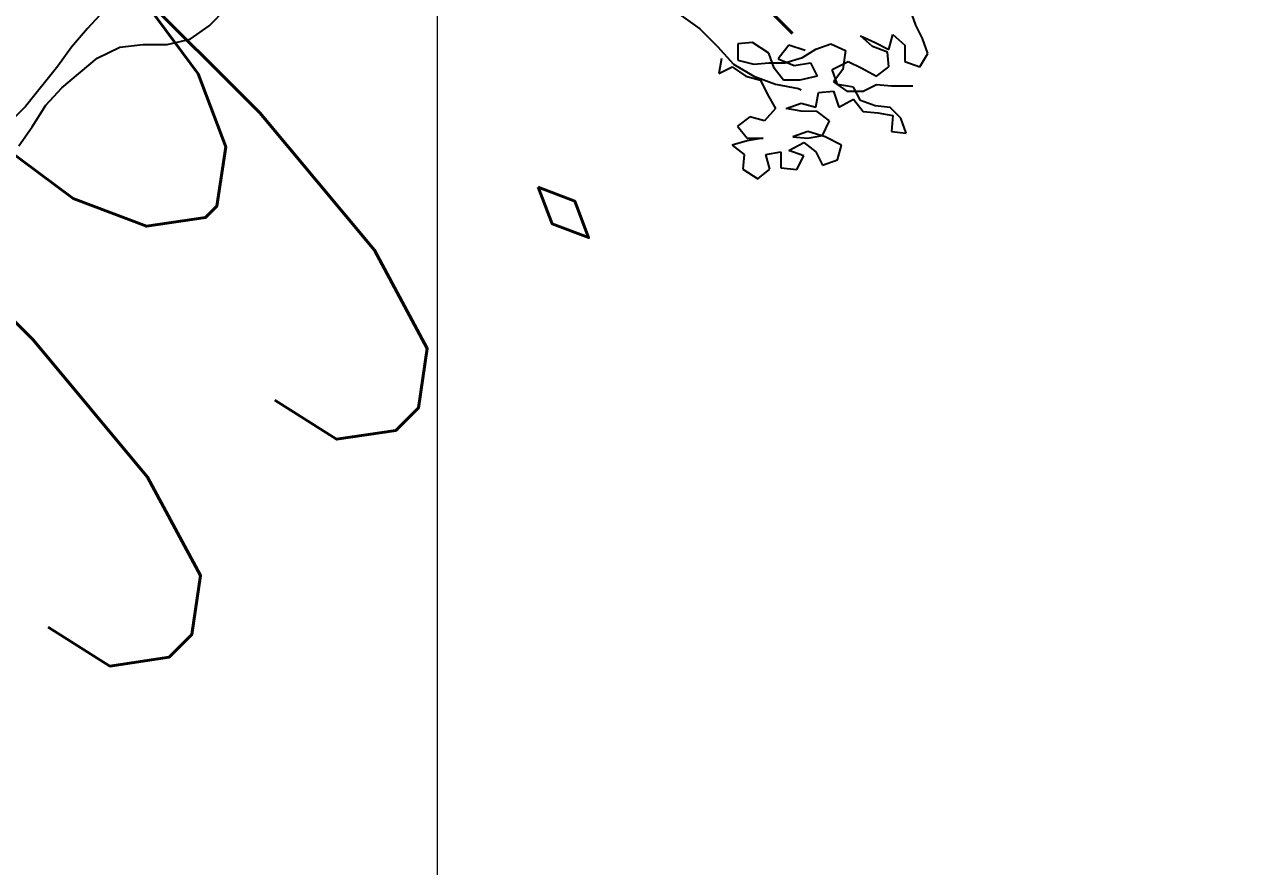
# Model space of a CAD drawing. Header units: millimetres. Extents: x 684983 to 685377, y 990360 to 990509.
# Drawn here: x 685001.572 to 685002.876, y 990435.031 to 990435.931 of the extents above; entities that cross this region are included whole.
import ezdxf

# ---------------------------------------------------------------- set-up
doc = ezdxf.new("R2010")
doc.units = ezdxf.units.MM
doc.layers.add('grid', color=8, linetype='Continuous', lineweight=9)
doc.layers.add('GRID LEVELS', color=7, linetype='Continuous', lineweight=13)
doc.layers.add('TEAK', color=7, linetype='Continuous')
doc.styles.get("Standard").update_dxf_attribs({"font": 'RomanS'})

# ---------------------------------------------------------------- blocks, each defined once
blk = doc.blocks.new('A$C25655A80')
for p, q in [((0.17695, 1.1236), (0.1654, 1.11111)), ((0.25192, 1.11296), (0.26443, 1.12544)), ((0.23845, 1.10336), (0.25192, 1.11296)), ((0.58838, 1.12034), (0.60183, 1.11071)), ((0.1654, 1.11111), (0.15385, 1.09767)), ((0.60183, 1.11071), (0.61432, 1.09821)), ((0.15385, 1.09767), (0.14423, 1.08422)), ((0.17211, 1.08996), (0.18846, 1.09763)), ((0.18846, 1.09763), (0.2048, 1.09954)), ((0.2048, 1.09954), (0.22211, 1.09953)), ((0.22211, 1.09953), (0.23845, 1.10336)), ((0.61432, 1.09821), (0.62584, 1.0857)), ((0.1471, 1.06883), (0.17211, 1.08996)), ((0.14423, 1.08422), (0.12113, 1.0554)), ((0.62584, 1.0857), (0.64025, 1.07703)), ((0.64025, 1.07703), (0.65563, 1.07125)), ((0.65563, 1.07125), (0.67197, 1.06835)), ((0.13555, 1.05635), (0.1471, 1.06883)), ((0.67197, 1.06835), (0.67389, 1.06739)), ((0.12113, 1.0554), (0.10862, 1.04291)), ((0.12592, 1.04097), (0.13555, 1.05635)), ((0.1163, 1.02753), (0.12592, 1.04097))]:
    blk.add_line(p, q)
at = {"color": 62}
for p, q in [((0.75564, 1.11346), (0.75181, 1.12404)), ((0.76044, 1.10384), (0.75564, 1.11346)), ((0.71622, 1.1058), (0.72679, 1.10099)), ((0.72487, 1.0981), (0.71622, 1.1058)), ((0.7364, 1.09617), (0.73929, 1.10674)), ((0.73929, 1.10674), (0.74794, 1.09904)), ((0.76427, 1.09326), (0.76044, 1.10384)), ((0.62874, 1.10012), (0.62873, 1.08858)), ((0.63931, 1.10107), (0.62874, 1.10012)), ((0.65084, 1.09337), (0.63931, 1.10107)), ((0.66527, 1.09912), (0.65757, 1.08951)), ((0.6768, 1.09526), (0.66527, 1.09912)), ((0.67487, 1.09046), (0.68449, 1.09622)), ((0.68449, 1.09622), (0.69507, 1.10005)), ((0.69507, 1.10005), (0.70564, 1.09524)), ((0.70564, 1.09524), (0.7037, 1.08178)), ((0.73544, 1.09425), (0.72487, 1.0981)), ((0.72679, 1.10099), (0.7364, 1.09617)), ((0.74794, 1.09904), (0.74793, 1.08751)), ((0.61719, 1.08955), (0.61526, 1.07898)), ((0.62873, 1.08858), (0.64026, 1.08569)), ((0.64026, 1.08569), (0.65083, 1.08664)), ((0.65083, 1.08664), (0.66237, 1.08663)), ((0.65468, 1.08279), (0.65084, 1.09337)), ((0.65757, 1.08951), (0.6691, 1.0847)), ((0.66237, 1.08663), (0.67487, 1.09046)), ((0.6691, 1.0847), (0.68064, 1.08661)), ((0.68064, 1.08661), (0.68543, 1.07699)), ((0.69601, 1.08179), (0.70755, 1.08755)), ((0.70755, 1.08755), (0.71716, 1.08273)), ((0.73639, 1.08367), (0.73544, 1.09425)), ((0.74793, 1.08751), (0.7585, 1.08365)), ((0.7585, 1.08365), (0.76427, 1.09326)), ((0.61526, 1.07898), (0.62488, 1.08378)), ((0.62488, 1.08378), (0.63448, 1.07704)), ((0.6614, 1.07413), (0.65468, 1.08279)), ((0.69985, 1.07121), (0.69601, 1.08179)), ((0.7037, 1.08178), (0.69696, 1.07314)), ((0.71716, 1.08273), (0.72773, 1.07695)), ((0.72773, 1.07695), (0.73639, 1.08367)), ((0.63448, 1.07704), (0.64506, 1.07415)), ((0.64506, 1.07415), (0.64985, 1.06453)), ((0.67293, 1.07412), (0.6614, 1.07413)), ((0.68543, 1.07699), (0.67293, 1.07412)), ((0.69696, 1.07314), (0.70657, 1.0664)), ((0.71138, 1.06928), (0.69985, 1.07121)), ((0.71618, 1.05966), (0.71138, 1.06928)), ((0.71811, 1.06639), (0.72772, 1.07119)), ((0.72772, 1.07119), (0.7383, 1.07021)), ((0.7383, 1.07021), (0.75368, 1.0702)), ((0.64985, 1.06453), (0.65561, 1.05395)), ((0.68445, 1.05488), (0.68638, 1.06546)), ((0.68638, 1.06546), (0.69696, 1.06641)), ((0.69696, 1.06641), (0.70079, 1.05487)), ((0.70079, 1.05487), (0.71137, 1.06063)), ((0.70657, 1.0664), (0.71811, 1.06639)), ((0.71137, 1.06063), (0.71809, 1.05197)), ((0.65561, 1.05395), (0.64791, 1.0453)), ((0.6633, 1.05394), (0.67388, 1.05778)), ((0.67387, 1.05201), (0.6633, 1.05394)), ((0.68541, 1.052), (0.67387, 1.05201)), ((0.67388, 1.05778), (0.68445, 1.05488)), ((0.69406, 1.04526), (0.68541, 1.052)), ((0.72675, 1.05581), (0.71618, 1.05966)), ((0.71809, 1.05197), (0.72867, 1.051)), ((0.73732, 1.05483), (0.72675, 1.05581)), ((0.74501, 1.04714), (0.73732, 1.05483)), ((0.63734, 1.0482), (0.62868, 1.04148)), ((0.64791, 1.0453), (0.63734, 1.0482)), ((0.68924, 1.03469), (0.69406, 1.04526)), ((0.72867, 1.051), (0.73924, 1.04907)), ((0.73924, 1.04907), (0.73827, 1.03753)), ((0.74884, 1.03656), (0.74501, 1.04714)), ((0.62868, 1.04148), (0.6354, 1.03282)), ((0.67867, 1.03758), (0.66809, 1.03375)), ((0.67866, 1.03278), (0.68924, 1.03469)), ((0.69116, 1.03373), (0.67867, 1.03758)), ((0.73827, 1.03753), (0.74884, 1.03656)), ((0.6354, 1.0309), (0.62483, 1.02802)), ((0.62483, 1.02802), (0.63347, 1.02128)), ((0.6354, 1.03282), (0.64694, 1.03281)), ((0.64694, 1.03281), (0.6354, 1.0309)), ((0.6652, 1.02414), (0.67578, 1.0299)), ((0.66809, 1.03375), (0.67866, 1.03278)), ((0.67578, 1.0299), (0.68442, 1.02316)), ((0.70269, 1.02795), (0.69116, 1.03373)), ((0.6998, 1.01738), (0.70269, 1.02795)), ((0.63347, 1.02128), (0.6325, 1.01071)), ((0.64885, 1.02127), (0.65943, 1.02318)), ((0.65173, 1.01069), (0.64885, 1.02127)), ((0.65943, 1.02318), (0.65942, 1.01165)), ((0.67577, 1.02028), (0.6652, 1.02414)), ((0.67095, 1.01068), (0.67577, 1.02028)), ((0.68442, 1.02316), (0.68922, 1.01354)), ((0.68922, 1.01354), (0.6998, 1.01738)), ((0.6325, 1.01071), (0.64307, 1.00397)), ((0.64307, 1.00397), (0.65173, 1.01069)), ((0.65942, 1.01165), (0.67095, 1.01068))]:
    blk.add_line(p, q, dxfattribs=at)
blk = doc.blocks.new('TR')
blk.add_blockref('A$C25655A80', (0.01921, 0.01485, 1.34531))

msp = doc.modelspace()

# ---------------------------------------------------------------- linework, layer by layer
at = {"layer": 'grid'}
msp.add_line((685002.0136, 990509.1548), (685002.0136, 990377.9235), dxfattribs=at)

# ---------------------------------------------------------------- block references
at = {"layer": 'TEAK', "xscale": 1.5, "yscale": 1.5, "zscale": 1.5}
msp.add_blockref('TR', (685001.363, 990434.238, 99.434), dxfattribs=at)

# ---------------------------------------------------------------- texts
at = {"layer": 'GRID LEVELS', "width": 0.5}
msp.add_text('99.478', height=0.8, rotation=45, dxfattribs=at).set_placement((685001.63, 990435.1578, 99.4779))

doc.saveas('drawing.dxf')
